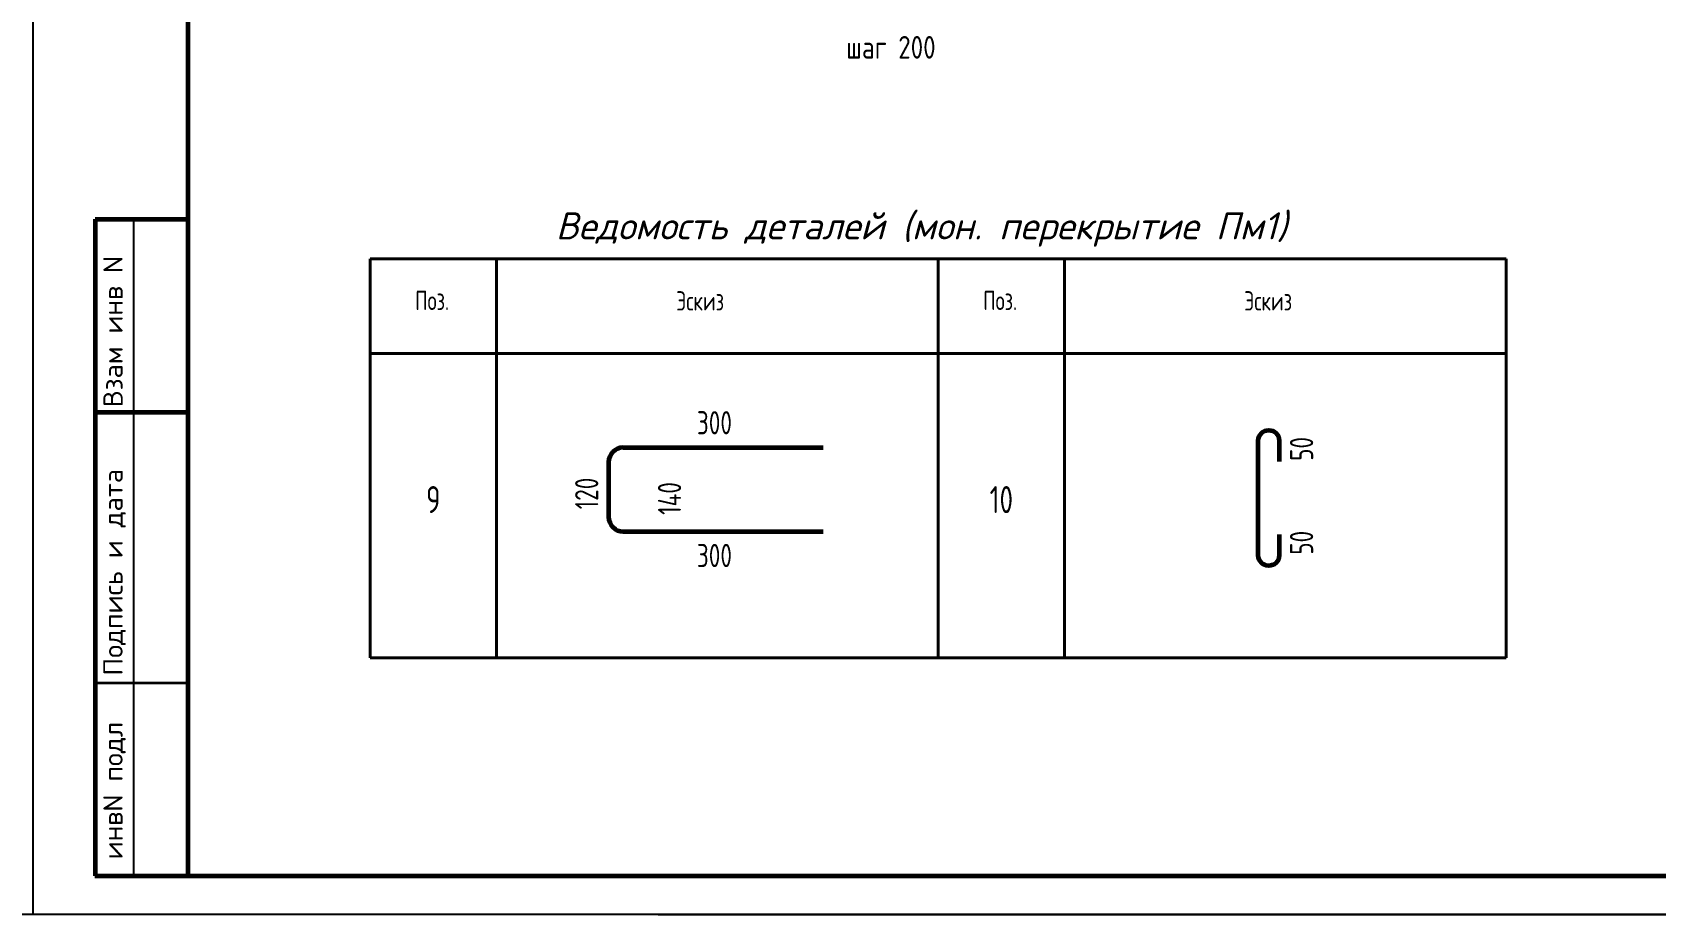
# Model space of a CAD drawing. Extents: x -12289450 to -10763036, y -7834513 to -6150123.
# Drawn here: x -11099043 to -11078039, y -7834506 to -7823091 of the extents above; entities that cross this region are included whole.
import ezdxf

# ---------------------------------------------------------------- set-up
doc = ezdxf.new("R2010")
doc.units = 0
doc.header["$LTSCALE"] = 25
for name, color, linetype in [('003-ТЕКСТ', 7, 'Continuous'), ('Annotation - Text', 7, 'Continuous'), ('ArchiCAD', 7, 'Continuous'), ('F-text', 7, 'Continuous'), ('osnovnie', 7, 'Continuous'), ('Новое', 51, 'Continuous')]:
    doc.layers.add(name, color=color, linetype=linetype)
doc.styles.add('gismo', font='isocpeui.ttf')
doc.styles.add('GOST 2.304', font='cs_gost2304.shx')
doc.styles.add('SIMP701', font='simplex701.shx')
doc.styles.add('STYLE1', font='simplex.shx', dxfattribs={"width": 0.7, "height": 300})

msp = doc.modelspace()

# ---------------------------------------------------------------- linework, layer by layer
at = {"linetype": 'Continuous', "lineweight": 60, "ltscale": 75}
for p, q in [((-11098233.3, -7825505.5), (-11097033.3, -7825505.5)), ((-11098233.3, -7825505.5), (-11098233.3, -7834005.3)), ((-11098233.4, -7828005.4), (-11097033.4, -7828005.4)), ((-11098233.4, -7834005.3), (-11097033.4, -7834005.3))]:
    msp.add_line(p, q, dxfattribs=at)
at = {"color": 0, "lineweight": 40}
for p, q in [((-11094672.2, -7826020), (-11087321.5, -7826020)), ((-11094672.2, -7826020), (-11094672.2, -7831182.6)), ((-11093038.7, -7826020), (-11093038.7, -7831182.6)), ((-11087321.5, -7826020), (-11087321.5, -7831182.6)), ((-11087321.5, -7826020), (-11079970.7, -7826020)), ((-11087321.5, -7826020), (-11087321.5, -7831182.6)), ((-11085688, -7826020), (-11085688, -7831182.6)), ((-11079970.7, -7826020), (-11079970.7, -7831182.6)), ((-11094672.2, -7827245.1), (-11087321.5, -7827245.1)), ((-11087321.5, -7827245.1), (-11079970.7, -7827245.1)), ((-11094672.2, -7831182.6), (-11087321.5, -7831182.6)), ((-11087321.5, -7831182.6), (-11079970.7, -7831182.6))]:
    msp.add_line(p, q, dxfattribs=at)
at = {"linetype": 'Continuous', "lineweight": 25, "ltscale": 75, "extrusion": (1, 0, 0), "elevation": -11099034.9}
msp.add_lwpolyline([(-7834505.2, 0), (-7804813.4, 0)], dxfattribs=at)
at = {"linetype": 'Continuous', "lineweight": 60, "ltscale": 75, "extrusion": (1, 0, 0), "elevation": -11097033.4}
msp.add_lwpolyline([(-7805313.3, 0), (-7834005.3, 0)], dxfattribs=at)
at = {"linetype": 'Continuous', "lineweight": 60, "ltscale": 75, "extrusion": (0, 1, 0), "elevation": -7834005.3}
msp.add_lwpolyline([(11097033.4, 0), (11057544.3, 0)], dxfattribs=at)
at = {"linetype": 'Continuous', "lineweight": 25, "ltscale": 75, "extrusion": (0, 1, 0)}
for points, elevation in [([(11099034.9, 0), (11141034.7, 0)], -7834505.6), ([(11057050.7, 0), (11099034.9, 0)], -7834505.6), ([(11057035.1, 0), (11099034.9, 0)], -7834505.6), ([(11090945.3, 0), (11065908.4, 0)], -7834505.5)]:
    msp.add_lwpolyline(points, dxfattribs=dict(at, elevation=elevation))
at = {"layer": '003-ТЕКСТ', "color": 254}
msp.add_line((-11065911, -7834505.5), (-11090945.3, -7834505.5), dxfattribs=at)
at = {"layer": 'ArchiCAD', "color": 7, "linetype": 'Continuous', "lineweight": 35}
msp.add_line((-11098233.4, -7831505.4), (-11097033.4, -7831505.4), dxfattribs=at)
at = {"layer": 'osnovnie', "lineweight": 60, "ltscale": 30}
for p, q in [((-11091397.9, -7828463.7), (-11088811.9, -7828463.7)), ((-11091586.9, -7828652.7), (-11091586.9, -7829360.7)), ((-11091397.9, -7829549.7), (-11088811.9, -7829549.7))]:
    msp.add_line(p, q, dxfattribs=at)
msp.add_lwpolyline([(-11082909.5, -7829587.6), (-11082909.5, -7829857.6, -1), (-11083179.5, -7829857.6), (-11083179.5, -7828372.6, -1), (-11082909.5, -7828372.6), (-11082909.5, -7828642.6)], format="xyb", dxfattribs=at)
for centre, start, end in [((-11091397.9, -7828652.7), 90, 180), ((-11091397.9, -7829360.7), 180, 270)]:
    msp.add_arc(centre, 189, start, end, dxfattribs=at)
at = {"layer": 'Новое', "color": 7, "linetype": 'Continuous'}
msp.add_line((-11097733.3, -7825505.5), (-11097733.3, -7834005.3), dxfattribs=at)

# ---------------------------------------------------------------- texts
at = {"lineweight": 25, "ltscale": 75, "style": 'GOST 2.304'}
msp.add_text('шаг 200', height=292.5, dxfattribs=at).set_placement((-11088513.1, -7823429.6))
at = {"color": 0, "char_height": 300, "width": 9319.338, "attachment_point": 7, "rotation": 90, "style": 'STYLE1'}
for s, insert in [('50', (-11082469.1, -7828634.5)), ('120', (-11091720.2, -7829261.2)), ('140', (-11090648.3, -7829333.6)), ('50', (-11082469.1, -7829849.5))]:
    msp.add_mtext(s, dxfattribs=dict(at, insert=insert))
at = {"layer": '003-ТЕКСТ', "lineweight": 30, "style": 'SIMP701'}
for s, height, p in [('Взам инв N', 250, (-11097875.2, -7827940.9)), ('Подпись и дата', 249.996, (-11097875.2, -7831414.7)), ('инвN подл', 250, (-11097875.2, -7833792.6))]:
    msp.add_text(s, height=height, rotation=90, dxfattribs=at).set_placement(p)
at = {"layer": 'Annotation - Text', "color": 0, "lineweight": 25, "style": 'gismo'}
msp.add_text('Ведомость деталей (мон. перекрытие Пм1)', height=350, dxfattribs=at).set_placement((-11092270.4, -7825769))
at = {"layer": 'F-text', "lineweight": 15, "char_height": 250, "attachment_point": 5, "style": 'STYLE1'}
for s, insert in [('Поз.', (-11093870.5, -7826558.4)), ('Эскиз', (-11090403, -7826564.5)), ('Поз.', (-11086519.8, -7826558.4)), ('Эскиз', (-11083052.2, -7826564.5))]:
    msp.add_mtext(s, dxfattribs=dict(at, insert=insert))
at = {"layer": 'osnovnie', "linetype": 'Continuous', "width": 1044.328, "attachment_point": 5, "style": 'STYLE1'}
for s, insert, char_height in [('300', (-11090217.6, -7828141.5), 300), ('9', (-11093855.5, -7829136.1), 350), ('10', (-11086504.7, -7829136.1), 350), ('300', (-11090217.6, -7829859.5), 300)]:
    msp.add_mtext(s, dxfattribs=dict(at, insert=insert, char_height=char_height))

doc.saveas('drawing.dxf')
